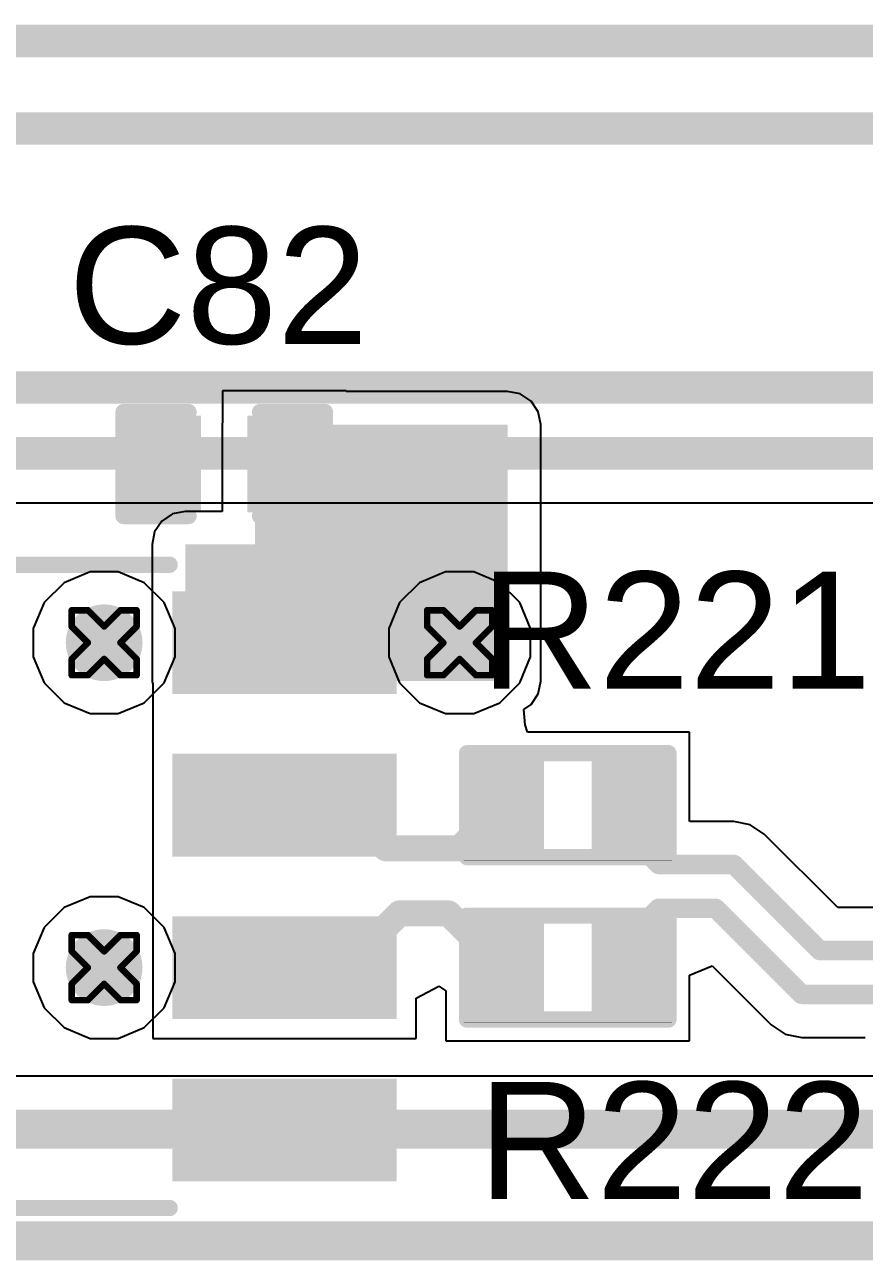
# Model space of a CAD drawing. Header units: inches. Extents: x -11 to 5379, y 0 to 5429.
# Drawn here: x 143.21 to 149.77, y 19.8 to 29.46 of the extents above; entities that cross this region are included whole.
import ezdxf

# ---------------------------------------------------------------- set-up
doc = ezdxf.new("R2010")
doc.units = ezdxf.units.IN
for name, color, linetype in [('Bottom Layer', 5, 'Continuous'), ('Drill Drawing', 1, 'Continuous'), ('GND', 16, 'Continuous'), ('PWR', 76, 'Continuous'), ('Top Layer', 1, 'Continuous'), ('Top Overlay', 2, 'Continuous'), ('Top Paste', 8, 'Continuous'), ('Top Solder', 216, 'Continuous'), ('Via Holes', 16, 'Continuous')]:
    doc.layers.add(name, color=color, linetype=linetype)
doc.styles.add('Arial', font='', dxfattribs={"height": 0.2})
doc.styles.get('Arial').set_extended_font_data('Arial')

# ---------------------------------------------------------------- blocks, each defined once
blk = doc.blocks.new('SOIC_8_0_154___3_90___W______99')
at = {"layer": 'Top Layer'}
for points in [[(-3.475, 1.605), (-3.475, 2.205), (-1.925, 2.205), (-1.925, 1.605)], [(1.925, 1.605), (1.925, 2.205), (3.475, 2.205), (3.475, 1.605)], [(-3.475, 0.335), (-3.475, 0.935), (-1.925, 0.935), (-1.925, 0.335)], [(1.925, 0.335), (1.925, 0.935), (3.475, 0.935), (3.475, 0.335)], [(-3.475, -0.935), (-3.475, -0.335), (-1.925, -0.335), (-1.925, -0.935)], [(1.925, -0.935), (1.925, -0.335), (3.475, -0.335), (3.475, -0.935)], [(-3.475, -2.205), (-3.475, -1.605), (-1.925, -1.605), (-1.925, -2.205)], [(1.925, -2.205), (1.925, -1.605), (3.475, -1.605), (3.475, -2.205)]]:
    blk.add_hatch(color=1, dxfattribs=at).paths.add_polyline_path(points)
at = {"layer": 'Top Overlay'}
blk.add_hatch(color=2, dxfattribs=at).paths.add_polyline_path([(-1.8382, 1.6256), (-1.4826, 1.6256), (-1.4826, 2.2098), (-1.8382, 2.2098)])
at = {"layer": 'Top Paste'}
for points in [[(-3.475, 1.605), (-3.475, 2.205), (-1.925, 2.205), (-1.925, 1.605)], [(1.925, 1.605), (1.925, 2.205), (3.475, 2.205), (3.475, 1.605)], [(-3.475, 0.335), (-3.475, 0.935), (-1.925, 0.935), (-1.925, 0.335)], [(1.925, 0.335), (1.925, 0.935), (3.475, 0.935), (3.475, 0.335)], [(-3.475, -0.935), (-3.475, -0.335), (-1.925, -0.335), (-1.925, -0.935)], [(1.925, -0.935), (1.925, -0.335), (3.475, -0.335), (3.475, -0.935)], [(-3.475, -2.205), (-3.475, -1.605), (-1.925, -1.605), (-1.925, -2.205)], [(1.925, -2.205), (1.925, -1.605), (3.475, -1.605), (3.475, -2.205)]]:
    blk.add_hatch(color=8, dxfattribs=at).paths.add_polyline_path(points)
at = {"layer": 'Top Solder'}
for points in [[(-3.5766, 1.5034), (-3.5766, 2.3066), (-1.8234, 2.3066), (-1.8234, 1.5034)], [(1.8234, 1.5034), (1.8234, 2.3066), (3.5766, 2.3066), (3.5766, 1.5034)], [(-3.5766, 0.2334), (-3.5766, 1.0366), (-1.8234, 1.0366), (-1.8234, 0.2334)], [(1.8234, 0.2334), (1.8234, 1.0366), (3.5766, 1.0366), (3.5766, 0.2334)], [(-3.5766, -1.0366), (-3.5766, -0.2334), (-1.8234, -0.2334), (-1.8234, -1.0366)], [(1.8234, -1.0366), (1.8234, -0.2334), (3.5766, -0.2334), (3.5766, -1.0366)], [(-3.5766, -2.3066), (-3.5766, -1.5034), (-1.8234, -1.5034), (-1.8234, -2.3066)], [(1.8234, -2.3066), (1.8234, -1.5034), (3.5766, -1.5034), (3.5766, -2.3066)]]:
    blk.add_hatch(color=216, dxfattribs=at).paths.add_polyline_path(points)
at = {"layer": 'Top Overlay'}
for points in [[(-1.8288, 2.5146, 0.127, 0.127, 0), (1.8034, 2.5146, 0.127, 0.127, 0)], [(-3.794, 2.0574, 0.127, 0.127, 0), (-3.667, 1.9304, 0.127, 0.127, 0)], [(-3.794, 1.8034, 0.127, 0.127, 0), (-3.794, 2.0574, 0.127, 0.127, 0)], [(-3.794, 1.8034, 0.127, 0.127, 0), (-3.667, 1.9304, 0.127, 0.127, 0)], [(-1.8288, -2.5146, 0.127, 0.127, 0), (1.8034, -2.5146, 0.127, 0.127, 0)]]:
    blk.add_lwpolyline(points, format="xyseb", dxfattribs=at)
for points in [[(-1.8605, 2.5146, 0.0635, 0.0635, 1), (-1.7971, 2.5146, 0.0635, 0.0635, 1)], [(1.7716, 2.5146, 0.0635, 0.0635, 1), (1.8352, 2.5146, 0.0635, 0.0635, 1)], [(-3.8258, 2.0574, 0.0635, 0.0635, 1), (-3.7623, 2.0574, 0.0635, 0.0635, 1)], [(-3.8258, 2.0574, 0.0635, 0.0635, 1), (-3.7623, 2.0574, 0.0635, 0.0635, 1)], [(-3.6988, 1.9304, 0.0635, 0.0635, 1), (-3.6353, 1.9304, 0.0635, 0.0635, 1)], [(-3.6988, 1.9304, 0.0635, 0.0635, 1), (-3.6353, 1.9304, 0.0635, 0.0635, 1)], [(-3.8258, 1.8034, 0.0635, 0.0635, 1), (-3.7623, 1.8034, 0.0635, 0.0635, 1)], [(-3.8258, 1.8034, 0.0635, 0.0635, 1), (-3.7623, 1.8034, 0.0635, 0.0635, 1)], [(-1.8605, -2.5146, 0.0635, 0.0635, 1), (-1.7971, -2.5146, 0.0635, 0.0635, 1)], [(1.7716, -2.5146, 0.0635, 0.0635, 1), (1.8352, -2.5146, 0.0635, 0.0635, 1)]]:
    blk.add_lwpolyline(points, format="xyseb", close=True, dxfattribs=at)
blk = doc.blocks.new('R___0402_280')
at = {"layer": 'Top Layer'}
for points in [[(-0.6985, -0.3175), (-0.6985, 0.3175), (-0.2413, 0.3175), (-0.2413, -0.3175)], [(0.2413, -0.3175), (0.2413, 0.3175), (0.6985, 0.3175), (0.6985, -0.3175)]]:
    blk.add_hatch(color=1, dxfattribs=at).paths.add_polyline_path(points)
at = {"layer": 'Top Paste'}
for points in [[(-0.6985, -0.3175), (-0.6985, 0.3175), (-0.2413, 0.3175), (-0.2413, -0.3175)], [(0.2413, -0.3175), (0.2413, 0.3175), (0.6985, 0.3175), (0.6985, -0.3175)]]:
    blk.add_hatch(color=8, dxfattribs=at).paths.add_polyline_path(points)
at = {"layer": 'Top Solder'}
for points in [[(-0.7535, -0.3725), (-0.7535, 0.3725), (-0.1863, 0.3725), (-0.1863, -0.3725)], [(0.1863, -0.3725), (0.1863, 0.3725), (0.7535, 0.3725), (0.7535, -0.3725)]]:
    blk.add_hatch(color=216, dxfattribs=at).paths.add_polyline_path(points)
at = {"layer": 'Top Overlay'}
for points in [[(-0.7874, -0.4064, 0.127, 0.127, 0), (-0.7874, 0.4064, 0.127, 0.127, 0)], [(-0.7874, 0.4064, 0.127, 0.127, 0), (0.7874, 0.4064, 0.127, 0.127, 0)], [(0.7874, -0.4064, 0.127, 0.127, 0), (0.7874, 0.4064, 0.127, 0.127, 0)], [(-0.7874, -0.4064, 0.127, 0.127, 0), (0.7874, -0.4064, 0.127, 0.127, 0)], [(-0.8128, -0.4318, 0.00323, 0.00323, 0), (0.8128, -0.4318, 0.00323, 0.00323, 0)]]:
    blk.add_lwpolyline(points, format="xyseb", dxfattribs=at)
for points in [[(-0.8191, 0.4064, 0.0635, 0.0635, 1), (-0.7556, 0.4064, 0.0635, 0.0635, 1)], [(-0.8191, 0.4064, 0.0635, 0.0635, 1), (-0.7556, 0.4064, 0.0635, 0.0635, 1)], [(0.7556, 0.4064, 0.0635, 0.0635, 1), (0.8191, 0.4064, 0.0635, 0.0635, 1)], [(0.7556, 0.4064, 0.0635, 0.0635, 1), (0.8191, 0.4064, 0.0635, 0.0635, 1)], [(-0.8191, -0.4064, 0.0635, 0.0635, 1), (-0.7556, -0.4064, 0.0635, 0.0635, 1)], [(-0.8191, -0.4064, 0.0635, 0.0635, 1), (-0.7556, -0.4064, 0.0635, 0.0635, 1)], [(0.7556, -0.4064, 0.0635, 0.0635, 1), (0.8191, -0.4064, 0.0635, 0.0635, 1)], [(0.7556, -0.4064, 0.0635, 0.0635, 1), (0.8191, -0.4064, 0.0635, 0.0635, 1)], [(-0.8136, -0.4318, 0.00161, 0.00161, 1), (-0.812, -0.4318, 0.00161, 0.00161, 1)], [(0.812, -0.4318, 0.00161, 0.00161, 1), (0.8136, -0.4318, 0.00161, 0.00161, 1)]]:
    blk.add_lwpolyline(points, format="xyseb", close=True, dxfattribs=at)
blk = doc.blocks.new('R___0402_281')
at = {"layer": 'Top Layer'}
for points in [[(-0.6985, -0.3175), (-0.6985, 0.3175), (-0.2413, 0.3175), (-0.2413, -0.3175)], [(0.2413, -0.3175), (0.2413, 0.3175), (0.6985, 0.3175), (0.6985, -0.3175)]]:
    blk.add_hatch(color=1, dxfattribs=at).paths.add_polyline_path(points)
at = {"layer": 'Top Paste'}
for points in [[(-0.6985, -0.3175), (-0.6985, 0.3175), (-0.2413, 0.3175), (-0.2413, -0.3175)], [(0.2413, -0.3175), (0.2413, 0.3175), (0.6985, 0.3175), (0.6985, -0.3175)]]:
    blk.add_hatch(color=8, dxfattribs=at).paths.add_polyline_path(points)
at = {"layer": 'Top Solder'}
for points in [[(-0.7535, -0.3725), (-0.7535, 0.3725), (-0.1863, 0.3725), (-0.1863, -0.3725)], [(0.1863, -0.3725), (0.1863, 0.3725), (0.7535, 0.3725), (0.7535, -0.3725)]]:
    blk.add_hatch(color=216, dxfattribs=at).paths.add_polyline_path(points)
at = {"layer": 'Top Overlay'}
for points in [[(-0.7874, -0.4064, 0.127, 0.127, 0), (-0.7874, 0.4064, 0.127, 0.127, 0)], [(-0.7874, 0.4064, 0.127, 0.127, 0), (0.7874, 0.4064, 0.127, 0.127, 0)], [(0.7874, -0.4064, 0.127, 0.127, 0), (0.7874, 0.4064, 0.127, 0.127, 0)], [(-0.7874, -0.4064, 0.127, 0.127, 0), (0.7874, -0.4064, 0.127, 0.127, 0)], [(-0.8128, -0.4318, 0.00323, 0.00323, 0), (0.8128, -0.4318, 0.00323, 0.00323, 0)]]:
    blk.add_lwpolyline(points, format="xyseb", dxfattribs=at)
for points in [[(-0.8191, 0.4064, 0.0635, 0.0635, 1), (-0.7556, 0.4064, 0.0635, 0.0635, 1)], [(-0.8191, 0.4064, 0.0635, 0.0635, 1), (-0.7556, 0.4064, 0.0635, 0.0635, 1)], [(0.7556, 0.4064, 0.0635, 0.0635, 1), (0.8191, 0.4064, 0.0635, 0.0635, 1)], [(0.7556, 0.4064, 0.0635, 0.0635, 1), (0.8191, 0.4064, 0.0635, 0.0635, 1)], [(-0.8191, -0.4064, 0.0635, 0.0635, 1), (-0.7556, -0.4064, 0.0635, 0.0635, 1)], [(-0.8191, -0.4064, 0.0635, 0.0635, 1), (-0.7556, -0.4064, 0.0635, 0.0635, 1)], [(0.7556, -0.4064, 0.0635, 0.0635, 1), (0.8191, -0.4064, 0.0635, 0.0635, 1)], [(0.7556, -0.4064, 0.0635, 0.0635, 1), (0.8191, -0.4064, 0.0635, 0.0635, 1)], [(-0.8136, -0.4318, 0.00161, 0.00161, 1), (-0.812, -0.4318, 0.00161, 0.00161, 1)], [(0.812, -0.4318, 0.00161, 0.00161, 1), (0.8136, -0.4318, 0.00161, 0.00161, 1)]]:
    blk.add_lwpolyline(points, format="xyseb", close=True, dxfattribs=at)
blk = doc.blocks.new('C___0402_644')
at = {"layer": 'Top Layer'}
for points in [[(-0.6985, -0.3175), (-0.6985, 0.3175), (-0.2413, 0.3175), (-0.2413, -0.3175)], [(0.2413, -0.3175), (0.2413, 0.3175), (0.6985, 0.3175), (0.6985, -0.3175)]]:
    blk.add_hatch(color=1, dxfattribs=at).paths.add_polyline_path(points)
at = {"layer": 'Top Paste'}
for points in [[(-0.6985, -0.3175), (-0.6985, 0.3175), (-0.2413, 0.3175), (-0.2413, -0.3175)], [(0.2413, -0.3175), (0.2413, 0.3175), (0.6985, 0.3175), (0.6985, -0.3175)]]:
    blk.add_hatch(color=8, dxfattribs=at).paths.add_polyline_path(points)
at = {"layer": 'Top Solder'}
for points in [[(-0.7585, -0.3775), (-0.7585, 0.3775), (-0.1813, 0.3775), (-0.1813, -0.3775)], [(0.1813, -0.3775), (0.1813, 0.3775), (0.7585, 0.3775), (0.7585, -0.3775)]]:
    blk.add_hatch(color=216, dxfattribs=at).paths.add_polyline_path(points)
at = {"layer": 'Top Overlay'}
for points in [[(-0.7874, -0.4064, 0.127, 0.127, 0), (-0.7874, 0.4064, 0.127, 0.127, 0)], [(-0.7874, 0.4064, 0.127, 0.127, 0), (-0.2794, 0.4064, 0.127, 0.127, 0)], [(0.2794, 0.4064, 0.127, 0.127, 0), (0.7874, 0.4064, 0.127, 0.127, 0)], [(0.7874, -0.4064, 0.127, 0.127, 0), (0.7874, 0.4064, 0.127, 0.127, 0)], [(-0.7874, -0.4064, 0.127, 0.127, 0), (-0.2794, -0.4064, 0.127, 0.127, 0)], [(0.2794, -0.4064, 0.127, 0.127, 0), (0.7874, -0.4064, 0.127, 0.127, 0)]]:
    blk.add_lwpolyline(points, format="xyseb", dxfattribs=at)
for points in [[(-0.8191, 0.4064, 0.0635, 0.0635, 1), (-0.7556, 0.4064, 0.0635, 0.0635, 1)], [(-0.8191, 0.4064, 0.0635, 0.0635, 1), (-0.7556, 0.4064, 0.0635, 0.0635, 1)], [(-0.3111, 0.4064, 0.0635, 0.0635, 1), (-0.2477, 0.4064, 0.0635, 0.0635, 1)], [(0.2477, 0.4064, 0.0635, 0.0635, 1), (0.3111, 0.4064, 0.0635, 0.0635, 1)], [(0.7556, 0.4064, 0.0635, 0.0635, 1), (0.8191, 0.4064, 0.0635, 0.0635, 1)], [(0.7556, 0.4064, 0.0635, 0.0635, 1), (0.8191, 0.4064, 0.0635, 0.0635, 1)], [(-0.8191, -0.4064, 0.0635, 0.0635, 1), (-0.7556, -0.4064, 0.0635, 0.0635, 1)], [(-0.8191, -0.4064, 0.0635, 0.0635, 1), (-0.7556, -0.4064, 0.0635, 0.0635, 1)], [(-0.3111, -0.4064, 0.0635, 0.0635, 1), (-0.2477, -0.4064, 0.0635, 0.0635, 1)], [(0.2477, -0.4064, 0.0635, 0.0635, 1), (0.3111, -0.4064, 0.0635, 0.0635, 1)], [(0.7556, -0.4064, 0.0635, 0.0635, 1), (0.8191, -0.4064, 0.0635, 0.0635, 1)], [(0.7556, -0.4064, 0.0635, 0.0635, 1), (0.8191, -0.4064, 0.0635, 0.0635, 1)]]:
    blk.add_lwpolyline(points, format="xyseb", close=True, dxfattribs=at)

msp = doc.modelspace()

# ---------------------------------------------------------------- hatches: boundary and pattern name
at = {"layer": 'Bottom Layer'}
h = msp.add_hatch(color=5, dxfattribs=at)
edge = h.paths.add_edge_path()
edge.add_arc((143.8302, 24.6318), 0.3, 0, 360)
h = msp.add_hatch(color=5, dxfattribs=at)
edge = h.paths.add_edge_path()
edge.add_arc((146.6091, 24.6318), 0.3, 0, 360)
h = msp.add_hatch(color=5, dxfattribs=at)
edge = h.paths.add_edge_path()
edge.add_arc((143.8302, 22.0918), 0.3, 0, 360)
at = {"layer": 'GND'}
h = msp.add_hatch(color=16, dxfattribs=at)
edge = h.paths.add_edge_path()
edge.add_arc((143.8302, 24.6318), 0.3, 0, 360)
h = msp.add_hatch(color=16, dxfattribs=at)
edge = h.paths.add_edge_path()
edge.add_arc((146.6091, 24.6318), 0.3, 0, 360)
h = msp.add_hatch(color=16, dxfattribs=at)
edge = h.paths.add_edge_path()
edge.add_arc((143.8302, 22.0918), 0.3, 0, 360)
at = {"layer": 'PWR'}
h = msp.add_hatch(color=76, dxfattribs=at)
edge = h.paths.add_edge_path()
edge.add_arc((143.8302, 24.6318), 0.3, 0, 360)
h = msp.add_hatch(color=76, dxfattribs=at)
edge = h.paths.add_edge_path()
edge.add_arc((146.6091, 24.6318), 0.3, 0, 360)
h = msp.add_hatch(color=76, dxfattribs=at)
edge = h.paths.add_edge_path()
edge.add_arc((143.8302, 22.0918), 0.3, 0, 360)
at = {"layer": 'Top Layer'}
for points in [[(145.0105, 24.3318), (146.9841, 24.3318), (146.9841, 26.3378), (145.0105, 26.3378)], [(144.4641, 24.3318), (146.0141, 24.3318), (146.0141, 25.4), (144.4641, 25.4)]]:
    msp.add_hatch(color=1, dxfattribs=at).paths.add_polyline_path(points)
h = msp.add_hatch(color=1, dxfattribs=at)
edge = h.paths.add_edge_path()
edge.add_arc((143.8302, 24.6318), 0.3, 0, 360)
h = msp.add_hatch(color=1, dxfattribs=at)
edge = h.paths.add_edge_path()
edge.add_arc((146.6091, 24.6318), 0.3, 0, 360)
h = msp.add_hatch(color=1, dxfattribs=at)
edge = h.paths.add_edge_path()
edge.add_arc((143.8302, 22.0918), 0.3, 0, 360)
at = {"layer": 'Via Holes'}
h = msp.add_hatch(color=7, dxfattribs=at)
edge = h.paths.add_edge_path()
edge.add_arc((143.8302, 24.6318), 0.15, 0, 360)
h = msp.add_hatch(color=7, dxfattribs=at)
edge = h.paths.add_edge_path()
edge.add_arc((146.6091, 24.6318), 0.15, 0, 360)
h = msp.add_hatch(color=7, dxfattribs=at)
edge = h.paths.add_edge_path()
edge.add_arc((143.8302, 22.0918), 0.15, 0, 360)

# ---------------------------------------------------------------- linework, layer by layer
at = {"layer": 'Bottom Layer'}
for p, q in [((139.5035, 25.7246), (152.1891, 25.7246)), ((146.4989, 25.1858), (146.2953, 25.1015)), ((146.7193, 25.1858), (146.4989, 25.1858)), ((146.9229, 25.1015), (146.7193, 25.1858)), ((146.2953, 25.1015), (146.1395, 24.9456)), ((147.0788, 24.9456), (146.9229, 25.1015)), ((146.1395, 24.9456), (146.0551, 24.742)), ((147.1631, 24.742), (147.0788, 24.9456)), ((146.0551, 24.742), (146.0551, 24.5216)), ((147.1631, 24.5216), (147.1631, 24.742)), ((146.0551, 24.5216), (146.1395, 24.318)), ((147.0788, 24.318), (147.1631, 24.5216)), ((146.1395, 24.318), (146.2953, 24.1622)), ((146.9229, 24.1622), (147.0788, 24.318)), ((146.2953, 24.1622), (146.4989, 24.0778)), ((146.7193, 24.0778), (146.9229, 24.1622)), ((146.4989, 24.0778), (146.7193, 24.0778)), ((152.5123, 21.2424), (143.1421, 21.2424))]:
    msp.add_line(p, q, dxfattribs=at)
for points in [[(140.6008, 29.337, 0.254, 0.254, 0), (168.2541, 29.337, 0.254, 0.254, 0)], [(140.8559, 28.6519, 0.254, 0.254, 0), (168.5289, 28.6519, 0.254, 0.254, 0)], [(139.7169, 26.628, 0.254, 0.254, 0), (169.0821, 26.628, 0.254, 0.254, 0)], [(139.5035, 26.113, 0.254, 0.254, 0), (169.2954, 26.113, 0.254, 0.254, 0)], [(142.9704, 20.828, 0.3048, 0.3048, 0), (174.6362, 20.828, 0.3048, 0.3048, 0)], [(142.731, 19.9558, 0.3048, 0.3048, 0), (175.034, 19.9558, 0.3048, 0.3048, 0)]]:
    msp.add_lwpolyline(points, format="xyseb", dxfattribs=at)
at = {"layer": 'Drill Drawing'}
for points in [[(143.5762, 24.7588, 0.0508, 0.0508, 0), (143.5762, 24.8858, 0.0508, 0.0508, 0)], [(143.5762, 24.8858, 0.0508, 0.0508, 0), (143.7032, 24.8858, 0.0508, 0.0508, 0)], [(143.7032, 24.8858, 0.0508, 0.0508, 0), (143.8302, 24.7588, 0.0508, 0.0508, 0)], [(143.8302, 24.7588, 0.0508, 0.0508, 0), (143.9572, 24.8858, 0.0508, 0.0508, 0)], [(143.9572, 24.8858, 0.0508, 0.0508, 0), (144.0842, 24.8858, 0.0508, 0.0508, 0)], [(144.0842, 24.7588, 0.0508, 0.0508, 0), (144.0842, 24.8858, 0.0508, 0.0508, 0)], [(146.3551, 24.7588, 0.0508, 0.0508, 0), (146.3551, 24.8858, 0.0508, 0.0508, 0)], [(146.3551, 24.8858, 0.0508, 0.0508, 0), (146.4821, 24.8858, 0.0508, 0.0508, 0)], [(146.4821, 24.8858, 0.0508, 0.0508, 0), (146.6091, 24.7588, 0.0508, 0.0508, 0)], [(146.6091, 24.7588, 0.0508, 0.0508, 0), (146.7361, 24.8858, 0.0508, 0.0508, 0)], [(146.7361, 24.8858, 0.0508, 0.0508, 0), (146.8631, 24.8858, 0.0508, 0.0508, 0)], [(146.8631, 24.7588, 0.0508, 0.0508, 0), (146.8631, 24.8858, 0.0508, 0.0508, 0)], [(143.5762, 24.7588, 0.0508, 0.0508, 0), (143.7032, 24.6318, 0.0508, 0.0508, 0)], [(143.9572, 24.6318, 0.0508, 0.0508, 0), (144.0842, 24.7588, 0.0508, 0.0508, 0)], [(146.3551, 24.7588, 0.0508, 0.0508, 0), (146.4821, 24.6318, 0.0508, 0.0508, 0)], [(146.7361, 24.6318, 0.0508, 0.0508, 0), (146.8631, 24.7588, 0.0508, 0.0508, 0)], [(143.5762, 24.5048, 0.0508, 0.0508, 0), (143.7032, 24.6318, 0.0508, 0.0508, 0)], [(143.9572, 24.6318, 0.0508, 0.0508, 0), (144.0842, 24.5048, 0.0508, 0.0508, 0)], [(146.3551, 24.5048, 0.0508, 0.0508, 0), (146.4821, 24.6318, 0.0508, 0.0508, 0)], [(146.7361, 24.6318, 0.0508, 0.0508, 0), (146.8631, 24.5048, 0.0508, 0.0508, 0)], [(143.5762, 24.3778, 0.0508, 0.0508, 0), (143.5762, 24.5048, 0.0508, 0.0508, 0)], [(143.7032, 24.3778, 0.0508, 0.0508, 0), (143.8302, 24.5048, 0.0508, 0.0508, 0)], [(143.8302, 24.5048, 0.0508, 0.0508, 0), (143.9572, 24.3778, 0.0508, 0.0508, 0)], [(144.0842, 24.3778, 0.0508, 0.0508, 0), (144.0842, 24.5048, 0.0508, 0.0508, 0)], [(146.3551, 24.3778, 0.0508, 0.0508, 0), (146.3551, 24.5048, 0.0508, 0.0508, 0)], [(146.4821, 24.3778, 0.0508, 0.0508, 0), (146.6091, 24.5048, 0.0508, 0.0508, 0)], [(146.6091, 24.5048, 0.0508, 0.0508, 0), (146.7361, 24.3778, 0.0508, 0.0508, 0)], [(146.8631, 24.3778, 0.0508, 0.0508, 0), (146.8631, 24.5048, 0.0508, 0.0508, 0)], [(143.5762, 24.3778, 0.0508, 0.0508, 0), (143.7032, 24.3778, 0.0508, 0.0508, 0)], [(143.9572, 24.3778, 0.0508, 0.0508, 0), (144.0842, 24.3778, 0.0508, 0.0508, 0)], [(146.3551, 24.3778, 0.0508, 0.0508, 0), (146.4821, 24.3778, 0.0508, 0.0508, 0)], [(146.7361, 24.3778, 0.0508, 0.0508, 0), (146.8631, 24.3778, 0.0508, 0.0508, 0)], [(143.5762, 22.2188, 0.0508, 0.0508, 0), (143.5762, 22.3458, 0.0508, 0.0508, 0)], [(143.5762, 22.3458, 0.0508, 0.0508, 0), (143.7032, 22.3458, 0.0508, 0.0508, 0)], [(143.7032, 22.3458, 0.0508, 0.0508, 0), (143.8302, 22.2188, 0.0508, 0.0508, 0)], [(143.8302, 22.2188, 0.0508, 0.0508, 0), (143.9572, 22.3458, 0.0508, 0.0508, 0)], [(143.9572, 22.3458, 0.0508, 0.0508, 0), (144.0842, 22.3458, 0.0508, 0.0508, 0)], [(144.0842, 22.2188, 0.0508, 0.0508, 0), (144.0842, 22.3458, 0.0508, 0.0508, 0)], [(143.5762, 22.2188, 0.0508, 0.0508, 0), (143.7032, 22.0918, 0.0508, 0.0508, 0)], [(143.9572, 22.0918, 0.0508, 0.0508, 0), (144.0842, 22.2188, 0.0508, 0.0508, 0)], [(143.5762, 21.9648, 0.0508, 0.0508, 0), (143.7032, 22.0918, 0.0508, 0.0508, 0)], [(143.9572, 22.0918, 0.0508, 0.0508, 0), (144.0842, 21.9648, 0.0508, 0.0508, 0)], [(143.5762, 21.8378, 0.0508, 0.0508, 0), (143.5762, 21.9648, 0.0508, 0.0508, 0)], [(143.7032, 21.8378, 0.0508, 0.0508, 0), (143.8302, 21.9648, 0.0508, 0.0508, 0)], [(143.8302, 21.9648, 0.0508, 0.0508, 0), (143.9572, 21.8378, 0.0508, 0.0508, 0)], [(144.0842, 21.8378, 0.0508, 0.0508, 0), (144.0842, 21.9648, 0.0508, 0.0508, 0)], [(143.5762, 21.8378, 0.0508, 0.0508, 0), (143.7032, 21.8378, 0.0508, 0.0508, 0)], [(143.9572, 21.8378, 0.0508, 0.0508, 0), (144.0842, 21.8378, 0.0508, 0.0508, 0)]]:
    msp.add_lwpolyline(points, format="xyseb", dxfattribs=at)
for points in [[(143.5635, 24.8858, 0.0254, 0.0254, 1), (143.5889, 24.8858, 0.0254, 0.0254, 1)], [(143.5635, 24.8858, 0.0254, 0.0254, 1), (143.5889, 24.8858, 0.0254, 0.0254, 1)], [(143.6905, 24.8858, 0.0254, 0.0254, 1), (143.7159, 24.8858, 0.0254, 0.0254, 1)], [(143.6905, 24.8858, 0.0254, 0.0254, 1), (143.7159, 24.8858, 0.0254, 0.0254, 1)], [(143.9445, 24.8858, 0.0254, 0.0254, 1), (143.9699, 24.8858, 0.0254, 0.0254, 1)], [(143.9445, 24.8858, 0.0254, 0.0254, 1), (143.9699, 24.8858, 0.0254, 0.0254, 1)], [(144.0715, 24.8858, 0.0254, 0.0254, 1), (144.0969, 24.8858, 0.0254, 0.0254, 1)], [(144.0715, 24.8858, 0.0254, 0.0254, 1), (144.0969, 24.8858, 0.0254, 0.0254, 1)], [(146.3424, 24.8858, 0.0254, 0.0254, 1), (146.3678, 24.8858, 0.0254, 0.0254, 1)], [(146.3424, 24.8858, 0.0254, 0.0254, 1), (146.3678, 24.8858, 0.0254, 0.0254, 1)], [(146.4694, 24.8858, 0.0254, 0.0254, 1), (146.4948, 24.8858, 0.0254, 0.0254, 1)], [(146.4694, 24.8858, 0.0254, 0.0254, 1), (146.4948, 24.8858, 0.0254, 0.0254, 1)], [(146.7234, 24.8858, 0.0254, 0.0254, 1), (146.7488, 24.8858, 0.0254, 0.0254, 1)], [(146.7234, 24.8858, 0.0254, 0.0254, 1), (146.7488, 24.8858, 0.0254, 0.0254, 1)], [(146.8504, 24.8858, 0.0254, 0.0254, 1), (146.8758, 24.8858, 0.0254, 0.0254, 1)], [(146.8504, 24.8858, 0.0254, 0.0254, 1), (146.8758, 24.8858, 0.0254, 0.0254, 1)], [(143.5635, 24.7588, 0.0254, 0.0254, 1), (143.5889, 24.7588, 0.0254, 0.0254, 1)], [(143.5635, 24.7588, 0.0254, 0.0254, 1), (143.5889, 24.7588, 0.0254, 0.0254, 1)], [(143.8175, 24.7588, 0.0254, 0.0254, 1), (143.8429, 24.7588, 0.0254, 0.0254, 1)], [(143.8175, 24.7588, 0.0254, 0.0254, 1), (143.8429, 24.7588, 0.0254, 0.0254, 1)], [(144.0715, 24.7588, 0.0254, 0.0254, 1), (144.0969, 24.7588, 0.0254, 0.0254, 1)], [(144.0715, 24.7588, 0.0254, 0.0254, 1), (144.0969, 24.7588, 0.0254, 0.0254, 1)], [(146.3424, 24.7588, 0.0254, 0.0254, 1), (146.3678, 24.7588, 0.0254, 0.0254, 1)], [(146.3424, 24.7588, 0.0254, 0.0254, 1), (146.3678, 24.7588, 0.0254, 0.0254, 1)], [(146.5964, 24.7588, 0.0254, 0.0254, 1), (146.6218, 24.7588, 0.0254, 0.0254, 1)], [(146.5964, 24.7588, 0.0254, 0.0254, 1), (146.6218, 24.7588, 0.0254, 0.0254, 1)], [(146.8504, 24.7588, 0.0254, 0.0254, 1), (146.8758, 24.7588, 0.0254, 0.0254, 1)], [(146.8504, 24.7588, 0.0254, 0.0254, 1), (146.8758, 24.7588, 0.0254, 0.0254, 1)], [(143.6905, 24.6318, 0.0254, 0.0254, 1), (143.7159, 24.6318, 0.0254, 0.0254, 1)], [(143.6905, 24.6318, 0.0254, 0.0254, 1), (143.7159, 24.6318, 0.0254, 0.0254, 1)], [(143.9445, 24.6318, 0.0254, 0.0254, 1), (143.9699, 24.6318, 0.0254, 0.0254, 1)], [(143.9445, 24.6318, 0.0254, 0.0254, 1), (143.9699, 24.6318, 0.0254, 0.0254, 1)], [(146.4694, 24.6318, 0.0254, 0.0254, 1), (146.4948, 24.6318, 0.0254, 0.0254, 1)], [(146.4694, 24.6318, 0.0254, 0.0254, 1), (146.4948, 24.6318, 0.0254, 0.0254, 1)], [(146.7234, 24.6318, 0.0254, 0.0254, 1), (146.7488, 24.6318, 0.0254, 0.0254, 1)], [(146.7234, 24.6318, 0.0254, 0.0254, 1), (146.7488, 24.6318, 0.0254, 0.0254, 1)], [(143.5635, 24.5048, 0.0254, 0.0254, 1), (143.5889, 24.5048, 0.0254, 0.0254, 1)], [(143.5635, 24.5048, 0.0254, 0.0254, 1), (143.5889, 24.5048, 0.0254, 0.0254, 1)], [(143.8175, 24.5048, 0.0254, 0.0254, 1), (143.8429, 24.5048, 0.0254, 0.0254, 1)], [(143.8175, 24.5048, 0.0254, 0.0254, 1), (143.8429, 24.5048, 0.0254, 0.0254, 1)], [(144.0715, 24.5048, 0.0254, 0.0254, 1), (144.0969, 24.5048, 0.0254, 0.0254, 1)], [(144.0715, 24.5048, 0.0254, 0.0254, 1), (144.0969, 24.5048, 0.0254, 0.0254, 1)], [(146.3424, 24.5048, 0.0254, 0.0254, 1), (146.3678, 24.5048, 0.0254, 0.0254, 1)], [(146.3424, 24.5048, 0.0254, 0.0254, 1), (146.3678, 24.5048, 0.0254, 0.0254, 1)], [(146.5964, 24.5048, 0.0254, 0.0254, 1), (146.6218, 24.5048, 0.0254, 0.0254, 1)], [(146.5964, 24.5048, 0.0254, 0.0254, 1), (146.6218, 24.5048, 0.0254, 0.0254, 1)], [(146.8504, 24.5048, 0.0254, 0.0254, 1), (146.8758, 24.5048, 0.0254, 0.0254, 1)], [(146.8504, 24.5048, 0.0254, 0.0254, 1), (146.8758, 24.5048, 0.0254, 0.0254, 1)], [(143.5635, 24.3778, 0.0254, 0.0254, 1), (143.5889, 24.3778, 0.0254, 0.0254, 1)], [(143.5635, 24.3778, 0.0254, 0.0254, 1), (143.5889, 24.3778, 0.0254, 0.0254, 1)], [(143.6905, 24.3778, 0.0254, 0.0254, 1), (143.7159, 24.3778, 0.0254, 0.0254, 1)], [(143.6905, 24.3778, 0.0254, 0.0254, 1), (143.7159, 24.3778, 0.0254, 0.0254, 1)], [(143.9445, 24.3778, 0.0254, 0.0254, 1), (143.9699, 24.3778, 0.0254, 0.0254, 1)], [(143.9445, 24.3778, 0.0254, 0.0254, 1), (143.9699, 24.3778, 0.0254, 0.0254, 1)], [(144.0715, 24.3778, 0.0254, 0.0254, 1), (144.0969, 24.3778, 0.0254, 0.0254, 1)], [(144.0715, 24.3778, 0.0254, 0.0254, 1), (144.0969, 24.3778, 0.0254, 0.0254, 1)], [(146.3424, 24.3778, 0.0254, 0.0254, 1), (146.3678, 24.3778, 0.0254, 0.0254, 1)], [(146.3424, 24.3778, 0.0254, 0.0254, 1), (146.3678, 24.3778, 0.0254, 0.0254, 1)], [(146.4694, 24.3778, 0.0254, 0.0254, 1), (146.4948, 24.3778, 0.0254, 0.0254, 1)], [(146.4694, 24.3778, 0.0254, 0.0254, 1), (146.4948, 24.3778, 0.0254, 0.0254, 1)], [(146.7234, 24.3778, 0.0254, 0.0254, 1), (146.7488, 24.3778, 0.0254, 0.0254, 1)], [(146.7234, 24.3778, 0.0254, 0.0254, 1), (146.7488, 24.3778, 0.0254, 0.0254, 1)], [(146.8504, 24.3778, 0.0254, 0.0254, 1), (146.8758, 24.3778, 0.0254, 0.0254, 1)], [(146.8504, 24.3778, 0.0254, 0.0254, 1), (146.8758, 24.3778, 0.0254, 0.0254, 1)], [(143.5635, 22.3458, 0.0254, 0.0254, 1), (143.5889, 22.3458, 0.0254, 0.0254, 1)], [(143.5635, 22.3458, 0.0254, 0.0254, 1), (143.5889, 22.3458, 0.0254, 0.0254, 1)], [(143.6905, 22.3458, 0.0254, 0.0254, 1), (143.7159, 22.3458, 0.0254, 0.0254, 1)], [(143.6905, 22.3458, 0.0254, 0.0254, 1), (143.7159, 22.3458, 0.0254, 0.0254, 1)], [(143.9445, 22.3458, 0.0254, 0.0254, 1), (143.9699, 22.3458, 0.0254, 0.0254, 1)], [(143.9445, 22.3458, 0.0254, 0.0254, 1), (143.9699, 22.3458, 0.0254, 0.0254, 1)], [(144.0715, 22.3458, 0.0254, 0.0254, 1), (144.0969, 22.3458, 0.0254, 0.0254, 1)], [(144.0715, 22.3458, 0.0254, 0.0254, 1), (144.0969, 22.3458, 0.0254, 0.0254, 1)], [(143.5635, 22.2188, 0.0254, 0.0254, 1), (143.5889, 22.2188, 0.0254, 0.0254, 1)], [(143.5635, 22.2188, 0.0254, 0.0254, 1), (143.5889, 22.2188, 0.0254, 0.0254, 1)], [(143.8175, 22.2188, 0.0254, 0.0254, 1), (143.8429, 22.2188, 0.0254, 0.0254, 1)], [(143.8175, 22.2188, 0.0254, 0.0254, 1), (143.8429, 22.2188, 0.0254, 0.0254, 1)], [(144.0715, 22.2188, 0.0254, 0.0254, 1), (144.0969, 22.2188, 0.0254, 0.0254, 1)], [(144.0715, 22.2188, 0.0254, 0.0254, 1), (144.0969, 22.2188, 0.0254, 0.0254, 1)], [(143.6905, 22.0918, 0.0254, 0.0254, 1), (143.7159, 22.0918, 0.0254, 0.0254, 1)], [(143.6905, 22.0918, 0.0254, 0.0254, 1), (143.7159, 22.0918, 0.0254, 0.0254, 1)], [(143.9445, 22.0918, 0.0254, 0.0254, 1), (143.9699, 22.0918, 0.0254, 0.0254, 1)], [(143.9445, 22.0918, 0.0254, 0.0254, 1), (143.9699, 22.0918, 0.0254, 0.0254, 1)], [(143.5635, 21.9648, 0.0254, 0.0254, 1), (143.5889, 21.9648, 0.0254, 0.0254, 1)], [(143.5635, 21.9648, 0.0254, 0.0254, 1), (143.5889, 21.9648, 0.0254, 0.0254, 1)], [(143.8175, 21.9648, 0.0254, 0.0254, 1), (143.8429, 21.9648, 0.0254, 0.0254, 1)], [(143.8175, 21.9648, 0.0254, 0.0254, 1), (143.8429, 21.9648, 0.0254, 0.0254, 1)], [(144.0715, 21.9648, 0.0254, 0.0254, 1), (144.0969, 21.9648, 0.0254, 0.0254, 1)], [(144.0715, 21.9648, 0.0254, 0.0254, 1), (144.0969, 21.9648, 0.0254, 0.0254, 1)], [(143.5635, 21.8378, 0.0254, 0.0254, 1), (143.5889, 21.8378, 0.0254, 0.0254, 1)], [(143.5635, 21.8378, 0.0254, 0.0254, 1), (143.5889, 21.8378, 0.0254, 0.0254, 1)], [(143.6905, 21.8378, 0.0254, 0.0254, 1), (143.7159, 21.8378, 0.0254, 0.0254, 1)], [(143.6905, 21.8378, 0.0254, 0.0254, 1), (143.7159, 21.8378, 0.0254, 0.0254, 1)], [(143.9445, 21.8378, 0.0254, 0.0254, 1), (143.9699, 21.8378, 0.0254, 0.0254, 1)], [(143.9445, 21.8378, 0.0254, 0.0254, 1), (143.9699, 21.8378, 0.0254, 0.0254, 1)], [(144.0715, 21.8378, 0.0254, 0.0254, 1), (144.0969, 21.8378, 0.0254, 0.0254, 1)], [(144.0715, 21.8378, 0.0254, 0.0254, 1), (144.0969, 21.8378, 0.0254, 0.0254, 1)]]:
    msp.add_lwpolyline(points, format="xyseb", close=True, dxfattribs=at)
at = {"layer": 'GND'}
for p, q in [((146.4989, 25.1858), (146.2953, 25.1015)), ((146.7193, 25.1858), (146.4989, 25.1858)), ((146.9229, 25.1015), (146.7193, 25.1858)), ((146.2953, 25.1015), (146.1395, 24.9456)), ((147.0788, 24.9456), (146.9229, 25.1015)), ((146.1395, 24.9456), (146.0551, 24.742)), ((147.1631, 24.742), (147.0788, 24.9456)), ((146.0551, 24.742), (146.0551, 24.5216)), ((147.1631, 24.5216), (147.1631, 24.742)), ((146.0551, 24.5216), (146.1395, 24.318)), ((147.0788, 24.318), (147.1631, 24.5216)), ((146.1395, 24.318), (146.2953, 24.1622)), ((146.9229, 24.1622), (147.0788, 24.318)), ((146.2953, 24.1622), (146.4989, 24.0778)), ((146.7193, 24.0778), (146.9229, 24.1622)), ((146.4989, 24.0778), (146.7193, 24.0778))]:
    msp.add_line(p, q, dxfattribs=at)
at = {"layer": 'PWR'}
for p, q in [((143.72, 25.1858), (143.5164, 25.1015)), ((143.9404, 25.1858), (143.72, 25.1858)), ((144.144, 25.1015), (143.9404, 25.1858)), ((143.5164, 25.1015), (143.3606, 24.9456)), ((144.2999, 24.9456), (144.144, 25.1015)), ((143.3606, 24.9456), (143.2762, 24.742)), ((144.3842, 24.742), (144.2999, 24.9456)), ((143.2762, 24.742), (143.2762, 24.5216)), ((144.3842, 24.5216), (144.3842, 24.742)), ((143.2762, 24.5216), (143.3606, 24.318)), ((144.2999, 24.318), (144.3842, 24.5216)), ((143.3606, 24.318), (143.5164, 24.1622)), ((144.144, 24.1622), (144.2999, 24.318)), ((143.5164, 24.1622), (143.72, 24.0778)), ((143.9404, 24.0778), (144.144, 24.1622)), ((143.72, 24.0778), (143.9404, 24.0778)), ((143.72, 22.6458), (143.5164, 22.5615)), ((143.9404, 22.6458), (143.72, 22.6458)), ((144.144, 22.5615), (143.9404, 22.6458)), ((143.5164, 22.5615), (143.3606, 22.4056)), ((144.2999, 22.4056), (144.144, 22.5615)), ((143.3606, 22.4056), (143.2762, 22.202)), ((144.3842, 22.202), (144.2999, 22.4056)), ((143.2762, 22.202), (143.2762, 21.9816)), ((144.3842, 21.9816), (144.3842, 22.202)), ((143.2762, 21.9816), (143.3606, 21.778)), ((144.2999, 21.778), (144.3842, 21.9816)), ((143.3606, 21.778), (143.5164, 21.6222)), ((144.144, 21.6222), (144.2999, 21.778)), ((143.5164, 21.6222), (143.72, 21.5378)), ((143.9404, 21.5378), (144.144, 21.6222)), ((143.72, 21.5378), (143.9404, 21.5378))]:
    msp.add_line(p, q, dxfattribs=at)
at = {"layer": 'Top Layer'}
for p, q in [((145.7217, 26.6003), (144.7565, 26.6003)), ((144.7565, 26.6003), (144.7565, 26.3628)), ((145.7217, 26.5968), (145.7217, 26.6003)), ((146.9841, 26.5968), (145.7217, 26.5968)), ((147.0833, 26.5771), (146.9841, 26.5968)), ((147.1673, 26.5209), (147.0833, 26.5771)), ((147.2234, 26.4369), (147.1673, 26.5209)), ((147.2431, 26.3378), (147.2234, 26.4369)), ((144.7565, 26.3628), (144.7516, 26.3378)), ((144.7516, 26.3378), (144.7516, 25.659)), ((147.2431, 24.3318), (147.2431, 26.3378)), ((144.365, 25.6393), (144.281, 25.5832)), ((144.4641, 25.659), (144.365, 25.6393)), ((144.7516, 25.659), (144.4641, 25.659)), ((144.281, 25.5832), (144.2249, 25.4991)), ((144.2249, 25.4991), (144.2052, 25.4)), ((144.2052, 25.4), (144.2052, 24.3318)), ((144.2052, 24.3318), (144.2101, 24.3068)), ((144.2101, 24.3068), (144.2101, 24.0936)), ((147.2234, 24.2327), (147.2431, 24.3318)), ((147.1673, 24.1487), (147.2234, 24.2327)), ((144.2101, 24.0936), (144.2101, 24.0778)), ((144.2101, 24.0778), (144.2101, 23.9158)), ((147.111, 24.1111), (147.1673, 24.1487)), ((147.1204, 23.9895), (147.111, 24.1111)), ((147.1406, 23.9333), (147.1204, 23.9895)), ((144.2101, 23.9158), (144.2101, 23.9)), ((144.2101, 23.9), (144.2101, 22.8236)), ((148.4065, 23.9333), (147.1406, 23.9333)), ((148.4065, 23.242), (148.4065, 23.9333)), ((148.4079, 23.2349), (148.4065, 23.242)), ((148.7522, 23.2349), (148.4079, 23.2349)), ((148.881, 23.2093), (148.7522, 23.2349)), ((148.9902, 23.1363), (148.881, 23.2093)), ((149.5649, 22.5617), (148.9902, 23.1363)), ((144.2101, 22.8236), (144.2101, 22.8078)), ((144.2101, 22.8078), (144.2101, 22.8078)), ((144.2101, 22.8078), (144.2101, 22.6458)), ((144.2101, 22.6458), (144.2101, 22.6458)), ((144.2101, 22.6458), (144.2101, 21.5378)), ((150.3191, 22.5617), (149.5649, 22.5617)), ((148.4065, 22.0314), (148.5843, 22.105)), ((148.4065, 21.5203), (148.4065, 22.0314)), ((148.5843, 22.105), (149.0453, 21.644)), ((146.2681, 21.8539), (146.4459, 21.9478)), ((146.4459, 21.9478), (146.5015, 21.9098)), ((146.2681, 21.5378), (146.2681, 21.8539)), ((146.5015, 21.9098), (146.5015, 21.5203)), ((149.0453, 21.644), (149.1546, 21.5711)), ((149.1546, 21.5711), (149.2834, 21.5454)), ((149.2834, 21.5454), (149.7804, 21.5454)), ((144.2101, 21.5378), (146.2681, 21.5378)), ((146.5015, 21.5203), (148.4065, 21.5203))]:
    msp.add_line(p, q, dxfattribs=at)
for points in [[(145.2391, 23.3618, 0.2032, 0.2032, 0), (145.7141, 23.3618, 0.2032, 0.2032, 0)], [(145.7141, 23.3618, 0.2032, 0.2032, 0), (145.9125, 23.1634, 0.2032, 0.2032, 0)], [(146.8571, 23.2729, 0.2032, 0.2032, 0), (146.8571, 23.3618, 0.2032, 0.2032, 0)], [(147.9239, 23.3618, 0.1524, 0.1524, 0), (148.0763, 23.2094, 0.1524, 0.1524, 0)], [(146.6091, 23.0249, 0.2032, 0.2032, 0), (146.8571, 23.2729, 0.2032, 0.2032, 0)], [(148.0763, 22.9876, 0.1524, 0.1524, 0), (148.0763, 23.2094, 0.1524, 0.1524, 0)], [(145.9125, 23.1439, 0.2032, 0.2032, 0), (145.9125, 23.1634, 0.2032, 0.2032, 0)], [(145.9125, 23.1439, 0.2032, 0.2032, 0), (146.0316, 23.0249, 0.2032, 0.2032, 0)], [(146.0316, 23.0249, 0.2032, 0.2032, 0), (146.6091, 23.0249, 0.2032, 0.2032, 0)], [(148.0763, 22.9876, 0.1524, 0.1524, 0), (148.1656, 22.8983, 0.1524, 0.1524, 0)], [(148.1656, 22.8983, 0.1524, 0.1524, 0), (148.7522, 22.8983, 0.1524, 0.1524, 0)], [(148.7522, 22.8983, 0.1524, 0.1524, 0), (149.4254, 22.225, 0.1524, 0.1524, 0)], [(145.7141, 22.0918, 0.2032, 0.2032, 0), (146.1376, 22.5153, 0.2032, 0.2032, 0)], [(146.1376, 22.5153, 0.2032, 0.2032, 0), (146.5226, 22.5153, 0.2032, 0.2032, 0)], [(146.5226, 22.5153, 0.2032, 0.2032, 0), (146.7301, 22.3077, 0.2032, 0.2032, 0)], [(148.0763, 22.4661, 0.1524, 0.1524, 0), (148.1656, 22.5554, 0.1524, 0.1524, 0)], [(148.1656, 22.5554, 0.1524, 0.1524, 0), (148.6101, 22.5554, 0.1524, 0.1524, 0)], [(148.6101, 22.5554, 0.1524, 0.1524, 0), (149.2834, 21.8821, 0.1524, 0.1524, 0)], [(148.0763, 22.2442, 0.1524, 0.1524, 0), (148.0763, 22.4661, 0.1524, 0.1524, 0)], [(146.7301, 22.3077, 0.2032, 0.2032, 0), (146.7301, 22.3077, 0.2032, 0.2032, 0)], [(146.7301, 22.3077, 0.2032, 0.2032, 0), (146.8571, 22.1807, 0.2032, 0.2032, 0)], [(147.9239, 22.0918, 0.1524, 0.1524, 0), (148.0763, 22.2442, 0.1524, 0.1524, 0)], [(146.8571, 22.0918, 0.2032, 0.2032, 0), (146.8571, 22.1807, 0.2032, 0.2032, 0)], [(149.4254, 22.225, 0.1524, 0.1524, 0), (151.631, 22.225, 0.1524, 0.1524, 0)], [(145.2391, 22.0918, 0.2032, 0.2032, 0), (145.7141, 22.0918, 0.2032, 0.2032, 0)], [(149.2834, 21.8821, 0.1524, 0.1524, 0), (149.5649, 21.8821, 0.1524, 0.1524, 0)], [(149.5649, 21.8821, 0.1524, 0.1524, 0), (149.9459, 21.8821, 0.1524, 0.1524, 0)]]:
    msp.add_lwpolyline(points, format="xyseb", dxfattribs=at)
for points in [[(145.1883, 23.3618, 0.1016, 0.1016, 1), (145.2899, 23.3618, 0.1016, 0.1016, 1)], [(145.6633, 23.3618, 0.1016, 0.1016, 1), (145.7649, 23.3618, 0.1016, 0.1016, 1)], [(145.6633, 23.3618, 0.1016, 0.1016, 1), (145.7649, 23.3618, 0.1016, 0.1016, 1)], [(146.8063, 23.3618, 0.1016, 0.1016, 1), (146.9079, 23.3618, 0.1016, 0.1016, 1)], [(147.8858, 23.3618, 0.0762, 0.0762, 1), (147.962, 23.3618, 0.0762, 0.0762, 1)], [(146.8063, 23.2729, 0.1016, 0.1016, 1), (146.9079, 23.2729, 0.1016, 0.1016, 1)], [(146.8063, 23.2729, 0.1016, 0.1016, 1), (146.9079, 23.2729, 0.1016, 0.1016, 1)], [(148.0382, 23.2094, 0.0762, 0.0762, 1), (148.1144, 23.2094, 0.0762, 0.0762, 1)], [(148.0382, 23.2094, 0.0762, 0.0762, 1), (148.1144, 23.2094, 0.0762, 0.0762, 1)], [(145.8617, 23.1634, 0.1016, 0.1016, 1), (145.9633, 23.1634, 0.1016, 0.1016, 1)], [(145.8617, 23.1634, 0.1016, 0.1016, 1), (145.9633, 23.1634, 0.1016, 0.1016, 1)], [(145.8617, 23.1439, 0.1016, 0.1016, 1), (145.9633, 23.1439, 0.1016, 0.1016, 1)], [(145.8617, 23.1439, 0.1016, 0.1016, 1), (145.9633, 23.1439, 0.1016, 0.1016, 1)], [(145.9808, 23.0249, 0.1016, 0.1016, 1), (146.0824, 23.0249, 0.1016, 0.1016, 1)], [(145.9808, 23.0249, 0.1016, 0.1016, 1), (146.0824, 23.0249, 0.1016, 0.1016, 1)], [(146.5583, 23.0249, 0.1016, 0.1016, 1), (146.6599, 23.0249, 0.1016, 0.1016, 1)], [(146.5583, 23.0249, 0.1016, 0.1016, 1), (146.6599, 23.0249, 0.1016, 0.1016, 1)], [(148.0382, 22.9876, 0.0762, 0.0762, 1), (148.1144, 22.9876, 0.0762, 0.0762, 1)], [(148.0382, 22.9876, 0.0762, 0.0762, 1), (148.1144, 22.9876, 0.0762, 0.0762, 1)], [(148.1275, 22.8983, 0.0762, 0.0762, 1), (148.2037, 22.8983, 0.0762, 0.0762, 1)], [(148.1275, 22.8983, 0.0762, 0.0762, 1), (148.2037, 22.8983, 0.0762, 0.0762, 1)], [(148.7141, 22.8983, 0.0762, 0.0762, 1), (148.7903, 22.8983, 0.0762, 0.0762, 1)], [(148.7141, 22.8983, 0.0762, 0.0762, 1), (148.7903, 22.8983, 0.0762, 0.0762, 1)], [(146.0868, 22.5153, 0.1016, 0.1016, 1), (146.1884, 22.5153, 0.1016, 0.1016, 1)], [(146.0868, 22.5153, 0.1016, 0.1016, 1), (146.1884, 22.5153, 0.1016, 0.1016, 1)], [(146.4718, 22.5153, 0.1016, 0.1016, 1), (146.5734, 22.5153, 0.1016, 0.1016, 1)], [(146.4718, 22.5153, 0.1016, 0.1016, 1), (146.5734, 22.5153, 0.1016, 0.1016, 1)], [(148.1275, 22.5554, 0.0762, 0.0762, 1), (148.2037, 22.5554, 0.0762, 0.0762, 1)], [(148.1275, 22.5554, 0.0762, 0.0762, 1), (148.2037, 22.5554, 0.0762, 0.0762, 1)], [(148.572, 22.5554, 0.0762, 0.0762, 1), (148.6482, 22.5554, 0.0762, 0.0762, 1)], [(148.572, 22.5554, 0.0762, 0.0762, 1), (148.6482, 22.5554, 0.0762, 0.0762, 1)], [(148.0382, 22.4661, 0.0762, 0.0762, 1), (148.1144, 22.4661, 0.0762, 0.0762, 1)], [(148.0382, 22.4661, 0.0762, 0.0762, 1), (148.1144, 22.4661, 0.0762, 0.0762, 1)], [(146.6793, 22.3077, 0.1016, 0.1016, 1), (146.7809, 22.3077, 0.1016, 0.1016, 1)], [(146.6793, 22.3077, 0.1016, 0.1016, 1), (146.7809, 22.3077, 0.1016, 0.1016, 1)], [(146.6793, 22.3077, 0.1016, 0.1016, 1), (146.7809, 22.3077, 0.1016, 0.1016, 1)], [(146.6793, 22.3077, 0.1016, 0.1016, 1), (146.7809, 22.3077, 0.1016, 0.1016, 1)], [(148.0382, 22.2442, 0.0762, 0.0762, 1), (148.1144, 22.2442, 0.0762, 0.0762, 1)], [(148.0382, 22.2442, 0.0762, 0.0762, 1), (148.1144, 22.2442, 0.0762, 0.0762, 1)], [(146.8063, 22.1807, 0.1016, 0.1016, 1), (146.9079, 22.1807, 0.1016, 0.1016, 1)], [(146.8063, 22.1807, 0.1016, 0.1016, 1), (146.9079, 22.1807, 0.1016, 0.1016, 1)], [(149.3873, 22.225, 0.0762, 0.0762, 1), (149.4635, 22.225, 0.0762, 0.0762, 1)], [(149.3873, 22.225, 0.0762, 0.0762, 1), (149.4635, 22.225, 0.0762, 0.0762, 1)], [(145.1883, 22.0918, 0.1016, 0.1016, 1), (145.2899, 22.0918, 0.1016, 0.1016, 1)], [(145.6633, 22.0918, 0.1016, 0.1016, 1), (145.7649, 22.0918, 0.1016, 0.1016, 1)], [(145.6633, 22.0918, 0.1016, 0.1016, 1), (145.7649, 22.0918, 0.1016, 0.1016, 1)], [(146.8063, 22.0918, 0.1016, 0.1016, 1), (146.9079, 22.0918, 0.1016, 0.1016, 1)], [(147.8858, 22.0918, 0.0762, 0.0762, 1), (147.962, 22.0918, 0.0762, 0.0762, 1)], [(149.2453, 21.8821, 0.0762, 0.0762, 1), (149.3215, 21.8821, 0.0762, 0.0762, 1)], [(149.2453, 21.8821, 0.0762, 0.0762, 1), (149.3215, 21.8821, 0.0762, 0.0762, 1)], [(149.5268, 21.8821, 0.0762, 0.0762, 1), (149.603, 21.8821, 0.0762, 0.0762, 1)], [(149.5268, 21.8821, 0.0762, 0.0762, 1), (149.603, 21.8821, 0.0762, 0.0762, 1)]]:
    msp.add_lwpolyline(points, format="xyseb", close=True, dxfattribs=at)

# ---------------------------------------------------------------- block references
for name, p in [('C___0402_644', (144.7692, 26.0288)), ('SOIC_8_0_154___3_90___W______99', (142.5391, 22.7268)), ('R___0402_281', (147.454, 23.3618)), ('R___0402_280', (147.454, 22.0918))]:
    msp.add_blockref(name, p)

# ---------------------------------------------------------------- texts
at = {"layer": 'Top Overlay', "style": 'Arial'}
for s, p in [('C82', (143.5504, 26.9688)), ('R221', (146.7736, 24.2728)), ('R222', (146.756, 20.2835))]:
    msp.add_text(s, height=0.9144, dxfattribs=at).set_placement(p)

doc.saveas('drawing.dxf')
